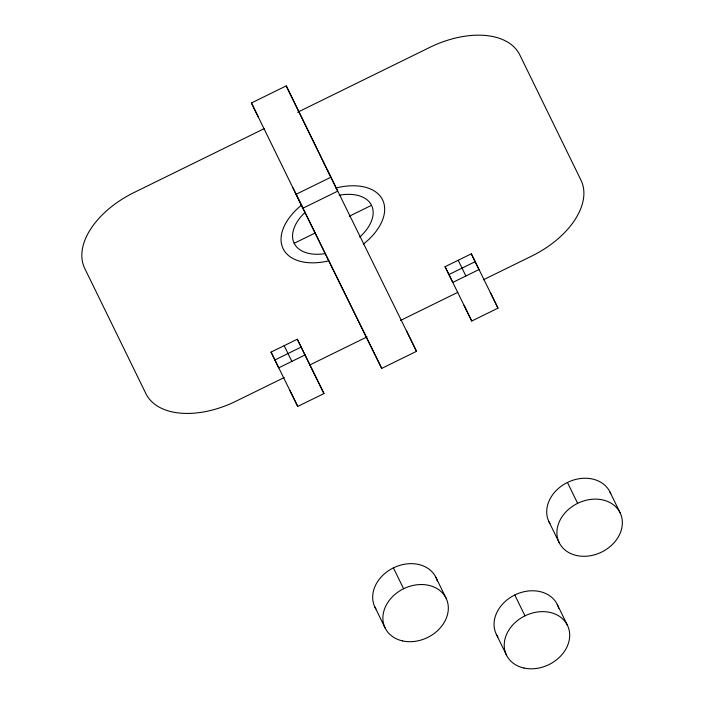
<?xml version="1.0" encoding="UTF-8"?>
<svg xmlns="http://www.w3.org/2000/svg" width="704" height="704" viewBox="0 0 704 704"><rect width="100%" height="100%" fill="white"/><g stroke="black" fill="none" stroke-linecap="round" stroke-linejoin="round"><path stroke-width="1.06" d="M251.434 102.969L286.238 85.888L337.7 191.154L302.896 208.234L251.434 102.969L258.28 116.899M264.15 128.674L133.98 192.562A77.537 46.446 -26.2 0 0 84.753 268.453L145.913 393.668A77.537 46.446 -26.2 0 0 235.91 401.236L284.231 377.529M297.678 112.218L429.818 47.37A77.537 46.446 -26.2 0 1 519.816 54.947L580.967 180.154A77.537 46.446 -26.2 0 1 531.749 256.054L483.428 279.77M325.38 253.59A43.085 25.81 -26.2 0 1 294.184 243.285L315.454 232.848M349.298 216.242L371.536 205.322A43.085 25.81 -26.2 0 0 339.302 195.202M271.049 352.106L297.29 339.231L323.972 393.562L297.722 406.437L271.049 352.106L278.731 367.84L304.982 354.966L297.29 339.231M445.069 266.702L471.319 253.827L497.992 308.158L471.75 321.033L445.069 266.702L452.76 282.436L479.002 269.562L471.319 253.827M274.886 359.973L301.136 347.098M448.914 274.569L475.156 261.694M309.866 364.945L367.066 336.873M400.594 320.417L457.785 292.345M286.238 85.888L330.854 177.232L296.05 194.313L381.709 368.403L416.513 351.322L406.322 330.458M327.51 170.289L416.513 351.322M292.706 187.37L381.709 368.403M304.982 354.966L323.972 393.562M609.893 491.885L620.083 512.758M490.31 292.415L497.992 308.158M610.702 493.742A33.924 27.166 -26 0 0 567.442 482.46L577.641 503.334M458.19 260.26L465.881 276.003M464.059 305.298L471.75 321.033M548.979 521.778L559.178 542.652M557.234 604.402L567.424 625.275M514.782 594.977L524.982 615.85M496.32 634.295L506.519 655.169M435.864 577.298L446.063 598.162M393.422 567.864L403.612 588.738M284.17 345.664L291.852 361.407M290.039 390.702L297.722 406.437M374.959 607.182L385.15 628.056M497.86 636.926A33.924 27.166 -26 0 1 515.363 594.704A33.924 27.166 -26 0 1 558.677 608.212M375.936 608.96A33.924 27.166 -26 0 1 394.574 567.318A33.924 27.166 -26 0 1 437.316 581.099M335.826 188.03A55.396 33.185 -26.2 0 1 382.589 199.901A55.396 33.185 -26.2 0 1 363.264 244.209M328.856 260.832A55.396 33.185 -26.2 0 1 283.131 248.706A55.396 33.185 -26.2 0 1 301.62 205.075M371.536 205.322A43.085 25.81 -26.2 0 1 359.744 237.054M294.184 243.285A43.085 25.81 -26.2 0 1 305.202 212.265M549.956 523.556A33.924 27.166 -26 0 1 567.442 482.46M523.917 668.026A33.924 27.166 -26 0 0 569.492 632.095A33.924 27.166 -26 0 0 517.502 620.541A33.924 27.166 -26 0 0 523.917 668.026M402.556 640.913A33.924 27.166 -26 0 0 448.122 604.982A33.924 27.166 -26 0 0 396.141 593.437A33.924 27.166 -26 0 0 402.556 640.913M576.576 555.509A33.924 27.166 -26 0 0 622.151 519.578A33.924 27.166 -26 0 0 570.161 508.033A33.924 27.166 -26 0 0 576.576 555.509"/></g></svg>
